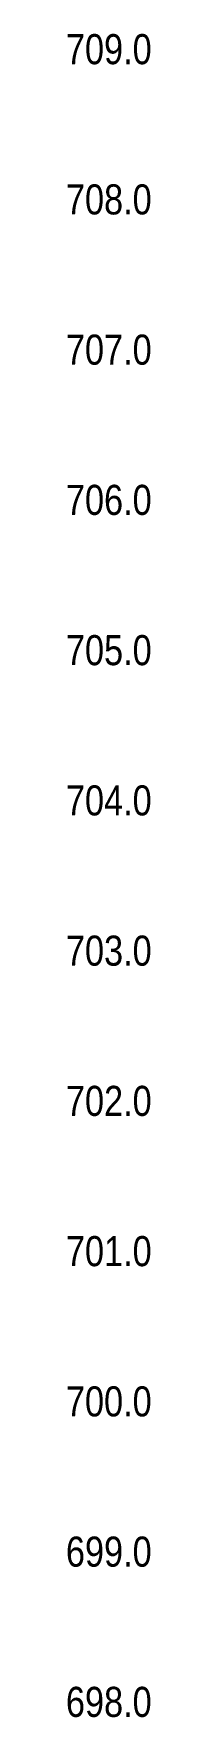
# Model space of a CAD drawing. Extents: x 634962 to 644935, y 5969185 to 5972988.
# Drawn here: x 641382 to 641410, y 5969306 to 5969866 of the extents above; entities that cross this region are included whole.
import ezdxf
from ezdxf.enums import TextEntityAlignment as Align

# ---------------------------------------------------------------- set-up
doc = ezdxf.new("R2010")
doc.units = 0
doc.header["$LTSCALE"] = 5
doc.layers.add('S-T7', color=7, linetype='Continuous')
doc.styles.add('80', font='ARIALN.TTF', dxfattribs={"height": 10})

msp = doc.modelspace()

# ---------------------------------------------------------------- texts
at = {"layer": 'S-T7', "style": '80'}
for s, p in [('709.0', (641410.484, 5969861.14)), ('708.0', (641410.484, 5969811.153)), ('707.0', (641410.484, 5969761.166)), ('706.0', (641410.484, 5969711.178)), ('705.0', (641410.484, 5969661.191)), ('704.0', (641410.484, 5969611.204)), ('703.0', (641410.484, 5969561.217)), ('702.0', (641410.484, 5969511.23)), ('701.0', (641410.484, 5969461.242)), ('700.0', (641410.484, 5969411.255)), ('699.0', (641410.484, 5969361.268)), ('698.0', (641410.484, 5969311.281))]:
    msp.add_text(s, height=9.9974, dxfattribs=at).set_placement(p, align=Align.MIDDLE_RIGHT)

doc.saveas('drawing.dxf')
